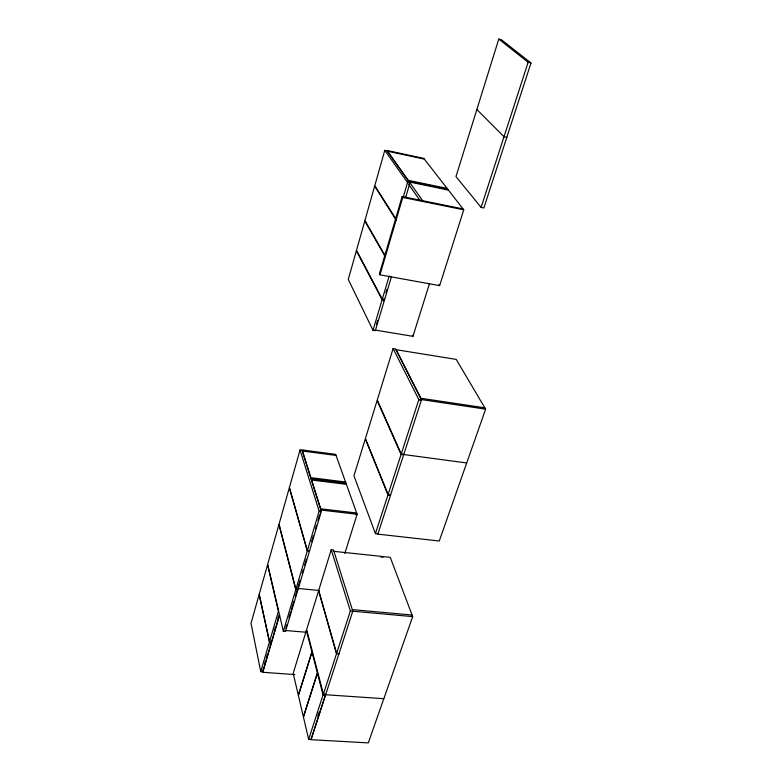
<?xml version="1.0" encoding="UTF-8"?>
<svg xmlns="http://www.w3.org/2000/svg" width="782" height="782" viewBox="0 0 782 782"><rect width="100%" height="100%" fill="white"/><g stroke="black" fill="none" stroke-linecap="round" stroke-linejoin="round"><path stroke-width="1.17" d="M300.024 449.982L289.418 487.509L307.385 550.665L309.545 550.899L321.343 511.399L302.067 450.246L300.024 449.982L319.154 511.145L307.385 550.665M405.77 197.084L409.895 183.096L387.002 150.818L384.773 150.349L374.803 185.627L395.907 218.911M260.748 671.64L269.428 642.022L259.135 594.564L251.012 623.293L260.748 671.64L262.762 671.787L271.462 642.188L269.428 642.022M269.536 641.66L278.451 611.241L267.571 564.741L259.233 594.212L269.536 641.66L271.569 641.817L279.477 614.935M263.514 667.398L262.772 672.276L294.814 674.602M264.541 663.898L265.235 661.562M266.261 658.063L267.288 654.563M270.034 645.228L271.403 640.556M274.15 631.221L275.176 627.721M277.923 618.386L278.607 616.05M463.032 208.902L402.144 196.536L379.426 273.817L379.984 274.834L439.64 285.635L463.746 209.811L423.766 158.375L387.022 150.486L422.671 200.7M262.772 672.276L279.604 615.033M379.984 274.834L402.75 197.435L402.144 196.536M403.062 197.768L407.53 182.607L384.773 150.349M407.735 181.913L408.194 180.329L447.108 188.413M283.358 631.338L295.782 589.618L278.93 524.575L267.669 564.379L283.358 631.338L285.459 631.514L297.913 589.823L295.782 589.618M295.899 589.227L307.287 550.978L289.33 487.792L279.037 524.194L295.899 589.227L298.03 589.423L309.447 551.202L307.287 550.978M373.004 330.317L382.124 299.692L356.377 250.768L348.264 279.457L373.004 330.317L375.321 330.698L384.47 300.102L382.124 299.692M391.547 276.388L384.617 299.604L382.281 299.193L389.192 275.968M285.811 628.142L286.857 624.642M288.949 617.633L290.689 611.788M291.383 609.452L293.827 601.28M295.215 596.607L296.965 590.762M300.102 580.244L297.659 588.426L319.457 590.508M302.194 573.226L303.25 569.716M304.638 565.034L306.388 559.189M311.627 541.643L313.367 535.797M315.459 528.779L316.514 525.269M317.903 520.587L319.652 514.742M320.346 512.406L321.05 510.069L302.087 449.933L335.664 454.352L357.11 514.263L344.764 553.597M376.533 324.178L377.569 320.688M383.473 300.904L384.177 298.577M385.907 292.751L386.953 289.262M333.934 551.359L390.247 557.322L412.691 616.627L368.293 742.9L311.031 739.694L352.799 611.201L333.494 549.961L331.216 549.717L318.694 590.42L336.612 653.429L339.017 653.625M393.111 348.537L418.839 399.612L421.449 400.003L395.545 348.938L393.111 348.537L377.276 400.003L401.244 453.931L403.805 454.274M498.769 39.1L455.974 176.585L481.106 207.416L483.863 207.983L530.988 63L501.477 39.784L498.769 39.1L528.124 62.286L530.988 63M356.064 514.879L356.66 513.002L320.649 508.808M374.793 330.004L412.945 336.338L429.533 283.475M308.665 739.381L323.064 694.924L317.433 673.185L303.445 717.114L308.665 739.381L310.992 739.508L325.429 695.081L323.064 694.924M323.416 694.152L336.504 653.762L318.597 590.742L306.652 629.559L323.416 694.152L325.781 694.318M336.612 653.429L350.365 610.977L331.216 549.717M375.428 533.617L387.989 494.859L365.311 438.898L353.953 475.808L375.428 533.617L377.931 533.901M388.107 494.488L401.078 454.45L377.12 400.501L365.419 438.536L388.107 494.488L390.638 494.791M401.244 453.931L418.839 399.612M481.106 207.416L528.124 62.286M317.736 716.097L318.851 712.646M420.159 400.55L420.902 398.263L484.83 407.833M421.586 399.602L377.853 534.135L439.269 541.007L485.622 409.162L456.229 359.407L396.249 349.71L421.586 399.602L485.622 409.162M325.644 694.739L383.835 698.697M336.504 653.762L338.909 653.947M285.107 630.478L306.593 632.286M350.365 610.977L412.691 616.627M352.301 609.608L412.094 615.043M380.717 556.98L383.102 557.234M319.154 511.145L321.343 511.399M321.05 510.069L357.11 514.263M387.989 494.859L390.511 495.172M311.207 478.848L345.976 483.168M311.568 480.011L346.397 484.332M310.835 477.675L345.566 482.005M302.429 451.019L336.055 455.427M403.727 454.528L466.707 462.964M401.078 454.45L403.639 454.792M402.75 197.435L463.746 209.811M408.791 181.16L447.763 189.254M409.387 181.991L448.409 190.094M407.53 182.607L409.895 183.096M387.54 151.219L424.343 159.117M506.814 137.368L504.009 136.733L476.854 109.509M408.683 184.386L419.826 200.202M438.995 284.619L439.64 285.635M396.396 220.436L374.656 186.116L364.93 220.504L385.106 255.704M385.057 256.379L364.803 220.983L356.504 250.299L382.281 299.193M412.368 335.283L412.945 336.338M306.368 630.478L293.191 673.312L298.333 695.257L311.91 651.865L306.368 630.478M311.979 652.129L298.392 695.521L303.387 716.84L317.365 672.921L311.979 652.129"/></g></svg>
